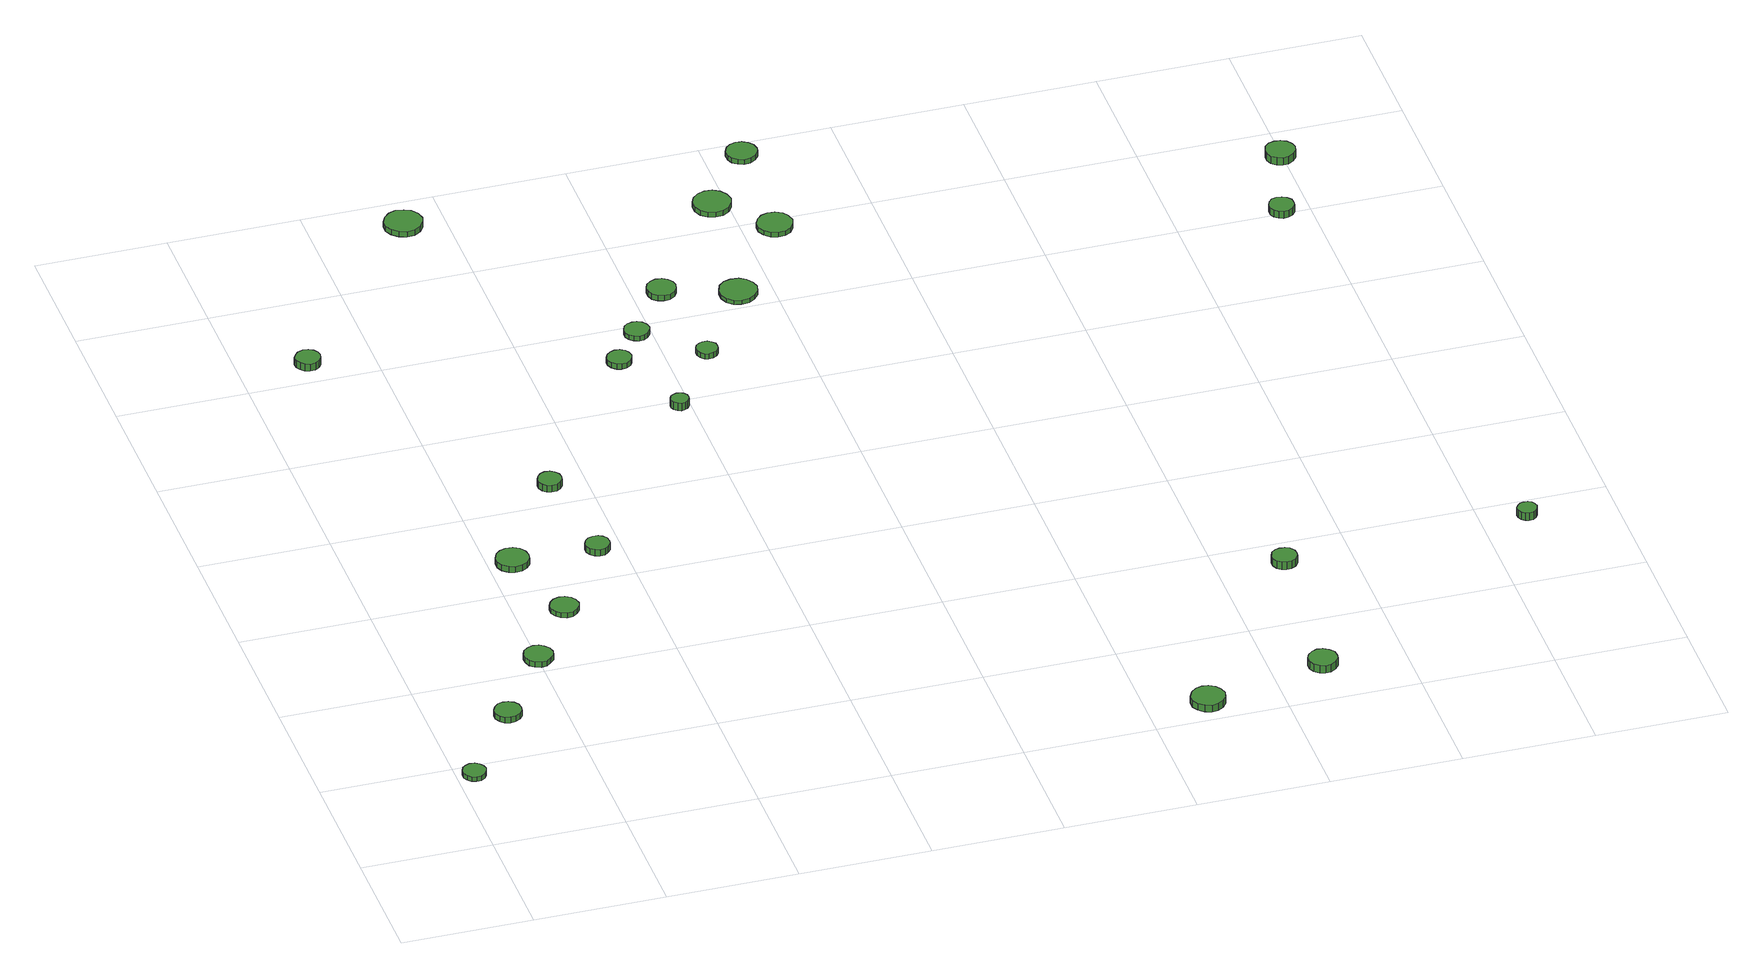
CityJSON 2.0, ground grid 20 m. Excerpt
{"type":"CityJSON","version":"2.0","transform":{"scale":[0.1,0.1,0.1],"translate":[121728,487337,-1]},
"CityObjects":{
"tree1":{"type":"SolitaryVegetationObject","attributes":{"function":"something"},"geometry":[{"type":"MultiSurface","lod":"1","boundaries":[[[0,1,2,3,4,5,6,7,8,9,10,11,12,13,14]],[[15,16,17,18,19,20,21,22,23,24,25,26,27,28,29]],[[0,29,28,1]],[[1,28,27,2]],[[2,27,26,3]],[[3,26,25,4]],[[4,25,24,5]],[[5,24,23,6]],[[6,23,22,7]],[[7,22,21,8]],[[8,21,20,9]],[[9,20,19,10]],[[10,19,18,11]],[[11,18,17,12]],[[12,17,16,13]],[[13,16,15,14]],[[14,15,29,0]]]}]},
"tree2":{"type":"SolitaryVegetationObject","attributes":{"function":"something"},"geometry":[{"type":"MultiSurface","lod":"1","boundaries":[[[30,31,32,33,34,35,36,37,38,39,40,41,42,43,44]],[[45,46,47,48,49,50,51,52,53,54,55,56,57,58,59]],[[30,59,58,31]],[[31,58,57,32]],[[32,57,56,33]],[[33,56,55,34]],[[34,55,54,35]],[[35,54,53,36]],[[36,53,52,37]],[[37,52,51,38]],[[38,51,50,39]],[[39,50,49,40]],[[40,49,48,41]],[[41,48,47,42]],[[42,47,46,43]],[[43,46,45,44]],[[44,45,59,30]]]}]},
"tree3":{"type":"SolitaryVegetationObject","attributes":{"function":"something"},"geometry":[{"type":"MultiSurface","lod":"1","boundaries":[[[60,61,62,63,64,65,66,67,68,69,70,71,72,73,74]],[[75,76,77,78,79,80,81,82,83,84,85,86,87,88,89]],[[60,89,88,61]],[[61,88,87,62]],[[62,87,86,63]],[[63,86,85,64]],[[64,85,84,65]],[[65,84,83,66]],[[66,83,82,67]],[[67,82,81,68]],[[68,81,80,69]],[[69,80,79,70]],[[70,79,78,71]],[[71,78,77,72]],[[72,77,76,73]],[[73,76,75,74]],[[74,75,89,60]]]}]},
"tree4":{"type":"SolitaryVegetationObject","attributes":{"function":"something"},"geometry":[{"type":"MultiSurface","lod":"1","boundaries":[[[90,91,92,93,94,95,96,97,98,99,100,101,102,103,104]],[[105,106,107,108,109,110,111,112,113,114,115,116,117,118,119]],[[90,119,118,91]],[[91,118,117,92]],[[92,117,116,93]],[[93,116,115,94]],[[94,115,114,95]],[[95,114,113,96]],[[96,113,112,97]],[[97,112,111,98]],[[98,111,110,99]],[[99,110,109,100]],[[100,109,108,101]],[[101,108,107,102]],[[102,107,106,103]],[[103,106,105,104]],[[104,105,119,90]]]}]},
"tree5":{"type":"SolitaryVegetationObject","attributes":{"function":"something"},"geometry":[{"type":"MultiSurface","lod":"1","boundaries":[[[120,121,122,123,124,125,126,127,128,129,130,131,132,133,134]],[[135,136,137,138,139,140,141,142,143,144,145,146,147,148,149]],[[120,149,148,121]],[[121,148,147,122]],[[122,147,146,123]],[[123,146,145,124]],[[124,145,144,125]],[[125,144,143,126]],[[126,143,142,127]],[[127,142,141,128]],[[128,141,140,129]],[[129,140,139,130]],[[130,139,138,131]],[[131,138,137,132]],[[132,137,136,133]],[[133,136,135,134]],[[134,135,149,120]]]}]},
"tree6":{"type":"SolitaryVegetationObject","attributes":{"function":"something"},"geometry":[{"type":"MultiSurface","lod":"1","boundaries":[[[150,151,152,153,154,155,156,157,158,159,160,161,162,163,164]],[[165,166,167,168,169,170,171,172,173,174,175,176,177,178,179]],[[150,179,178,151]],[[151,178,177,152]],[[152,177,176,153]],[[153,176,175,154]],[[154,175,174,155]],[[155,174,173,156]],[[156,173,172,157]],[[157,172,171,158]],[[158,171,170,159]],[[159,170,169,160]],[[160,169,168,161]],[[161,168,167,162]],[[162,167,166,163]],[[163,166,165,164]],[[164,165,179,150]]]}]},
"tree7":{"type":"SolitaryVegetationObject","attributes":{"function":"something"},"geometry":[{"type":"MultiSurface","lod":"1","boundaries":[[[180,181,182,183,184,185,186,187,188,189,190,191,192,193,194]],[[195,196,197,198,199,200,201,202,203,204,205,206,207,208,209]],[[180,209,208,181]],[[181,208,207,182]],[[182,207,206,183]],[[183,206,205,184]],[[184,205,204,185]],[[185,204,203,186]],[[186,203,202,187]],[[187,202,201,188]],[[188,201,200,189]],[[189,200,199,190]],[[190,199,198,191]],[[191,198,197,192]],[[192,197,196,193]],[[193,196,195,194]],[[194,195,209,180]]]}]},
"tree8":{"type":"SolitaryVegetationObject","attributes":{"function":"something"},"geometry":[{"type":"MultiSurface","lod":"1","boundaries":[[[210,211,212,213,214,215,216,217,218,219,220,221,222,223,224]],[[225,226,227,228,229,230,231,232,233,234,235,236,237,238,239]],[[210,239,238,211]],[[211,238,237,212]],[[212,237,236,213]],[[213,236,235,214]],[[214,235,234,215]],[[215,234,233,216]],[[216,233,232,217]],[[217,232,231,218]],[[218,231,230,219]],[[219,230,229,220]],[[220,229,228,221]],[[221,228,227,222]],[[222,227,226,223]],[[223,226,225,224]],[[224,225,239,210]]]}]},
"tree9":{"type":"SolitaryVegetationObject","attributes":{"function":"something"},"geometry":[{"type":"MultiSurface","lod":"1","boundaries":[[[240,241,242,243,244,245,246,247,248,249,250,251,252,253,254]],[[255,256,257,258,259,260,261,262,263,264,265,266,267,268,269]],[[240,269,268,241]],[[241,268,267,242]],[[242,267,266,243]],[[243,266,265,244]],[[244,265,264,245]],[[245,264,263,246]],[[246,263,262,247]],[[247,262,261,248]],[[248,261,260,249]],[[249,260,259,250]],[[250,259,258,251]],[[251,258,257,252]],[[252,257,256,253]],[[253,256,255,254]],[[254,255,269,240]]]}]},
"tree10":{"type":"SolitaryVegetationObject","attributes":{"function":"something"},"geometry":[{"type":"MultiSurface","lod":"1","boundaries":[[[270,271,272,273,274,275,276,277,278,279,280,281,282,283,284]],[[285,286,287,288,289,290,291,292,293,294,295,296,297,298,299]],[[270,299,298,271]],[[271,298,297,272]],[[272,297,296,273]],[[273,296,295,274]],[[274,295,294,275]],[[275,294,293,276]],[[276,293,292,277]],[[277,292,291,278]],[[278,291,290,279]],[[279,290,289,280]],[[280,289,288,281]],[[281,288,287,282]],[[282,287,286,283]],[[283,286,285,284]],[[284,285,299,270]]]}]},
"tree11":{"type":"SolitaryVegetationObject","attributes":{"function":"something"},"geometry":[{"type":"MultiSurface","lod":"1","boundaries":[[[300,301,302,303,304,305,306,307,308,309,310,311,312,313,314]],[[315,316,317,318,319,320,321,322,323,324,325,326,327,328,329]],[[300,329,328,301]],[[301,328,327,302]],[[302,327,326,303]],[[303,326,325,304]],[[304,325,324,305]],[[305,324,323,306]],[[306,323,322,307]],[[307,322,321,308]],[[308,321,320,309]],[[309,320,319,310]],[[310,319,318,311]],[[311,318,317,312]],[[312,317,316,313]],[[313,316,315,314]],[[314,315,329,300]]]}]},
"tree12":{"type":"SolitaryVegetationObject","attributes":{"function":"something"},"geometry":[{"type":"MultiSurface","lod":"1","boundaries":[[[330,331,332,333,334,335,336,337,338,339,340,341,342,343,344]],[[345,346,347,348,349,350,351,352,353,354,355,356,357,358,359]],[[330,359,358,331]],[[331,358,357,332]],[[332,357,356,333]],[[333,356,355,334]],[[334,355,354,335]],[[335,354,353,336]],[[336,353,352,337]],[[337,352,351,338]],[[338,351,350,339]],[[339,350,349,340]],[[340,349,348,341]],[[341,348,347,342]],[[342,347,346,343]],[[343,346,345,344]],[[344,345,359,330]]]}]},
"tree13":{"type":"SolitaryVegetationObject","attributes":{"function":"something"},"geometry":[{"type":"MultiSurface","lod":"1","boundaries":[[[360,361,362,363,364,365,366,367,368,369,370,371,372,373,374]],[[375,376,377,378,379,380,381,382,383,384,385,386,387,388,389]],[[360,389,388,361]],[[361,388,387,362]],[[362,387,386,363]],[[363,386,385,364]],[[364,385,384,365]],[[365,384,383,366]],[[366,383,382,367]],[[367,382,381,368]],[[368,381,380,369]],[[369,380,379,370]],[[370,379,378,371]],[[371,378,377,372]],[[372,377,376,373]],[[373,376,375,374]],[[374,375,389,360]]]}]},
"tree14":{"type":"SolitaryVegetationObject","attributes":{"function":"something"},"geometry":[{"type":"MultiSurface","lod":"1","boundaries":[[[390,391,392,393,394,395,396,397,398,399,400,401,402,403,404]],[[405,406,407,408,409,410,411,412,413,414,415,416,417,418,419]],[[390,419,418,391]],[[391,418,417,392]],[[392,417,416,393]],[[393,416,415,394]],[[394,415,414,395]],[[395,414,413,396]],[[396,413,412,397]],[[397,412,411,398]],[[398,411,410,399]],[[399,410,409,400]],[[400,409,408,401]],[[401,408,407,402]],[[402,407,406,403]],[[403,406,405,404]],[[404,405,419,390]]]}]},
"tree15":{"type":"SolitaryVegetationObject","attributes":{"function":"something"},"geometry":[{"type":"MultiSurface","lod":"1","boundaries":[[[420,421,422,423,424,425,426,427,428,429,430,431,432,433,434]],[[435,436,437,438,439,440,441,442,443,444,445,446,447,448,449]],[[420,449,448,421]],[[421,448,447,422]],[[422,447,446,423]],[[423,446,445,424]],[[424,445,444,425]],[[425,444,443,426]],[[426,443,442,427]],[[427,442,441,428]],[[428,441,440,429]],[[429,440,439,430]],[[430,439,438,431]],[[431,438,437,432]],[[432,437,436,433]],[[433,436,435,434]],[[434,435,449,420]]]}]},
"tree16":{"type":"SolitaryVegetationObject","attributes":{"function":"something"},"geometry":[{"type":"MultiSurface","lod":"1","boundaries":[[[450,451,452,453,454,455,456,457,458,459,460,461,462,463,464]],[[465,466,467,468,469,470,471,472,473,474,475,476,477,478,479]],[[450,479,478,451]],[[451,478,477,452]],[[452,477,476,453]],[[453,476,475,454]],[[454,475,474,455]],[[455,474,473,456]],[[456,473,472,457]],[[457,472,471,458]],[[458,471,470,459]],[[459,470,469,460]],[[460,469,468,461]],[[461,468,467,462]],[[462,467,466,463]],[[463,466,465,464]],[[464,465,479,450]]]}]},
"tree17":{"type":"SolitaryVegetationObject","attributes":{"function":"something"},"geometry":[{"type":"MultiSurface","lod":"1","boundaries":[[[480,481,482,483,484,485,486,487,488,489,490,491,492,493,494]],[[495,496,497,498,499,500,501,502,503,504,505,506,507,508,509]],[[480,509,508,481]],[[481,508,507,482]],[[482,507,506,483]],[[483,506,505,484]],[[484,505,504,485]],[[485,504,503,486]],[[486,503,502,487]],[[487,502,501,488]],[[488,501,500,489]],[[489,500,499,490]],[[490,499,498,491]],[[491,498,497,492]],[[492,497,496,493]],[[493,496,495,494]],[[494,495,509,480]]]}]},
"tree18":{"type":"SolitaryVegetationObject","attributes":{"function":"something"},"geometry":[{"type":"MultiSurface","lod":"1","boundaries":[[[510,511,512,513,514,515,516,517,518,519,520,521,522,523,524]],[[525,526,527,528,529,530,531,532,533,534,535,536,537,538,539]],[[510,539,538,511]],[[511,538,537,512]],[[512,537,536,513]],[[513,536,535,514]],[[514,535,534,515]],[[515,534,533,516]],[[516,533,532,517]],[[517,532,531,518]],[[518,531,530,519]],[[519,530,529,520]],[[520,529,528,521]],[[521,528,527,522]],[[522,527,526,523]],[[523,526,525,524]],[[524,525,539,510]]]}]},
"tree19":{"type":"SolitaryVegetationObject","attributes":{"function":"something"},"geometry":[{"type":"MultiSurface","lod":"1","boundaries":[[[540,541,542,543,544,545,546,547,548,549,550,551,552,553,554]],[[555,556,557,558,559,560,561,562,563,564,565,566,567,568,569]],[[540,569,568,541]],[[541,568,567,542]],[[542,567,566,543]],[[543,566,565,544]],[[544,565,564,545]],[[545,564,563,546]],[[546,563,562,547]],[[547,562,561,548]],[[548,561,560,549]],[[549,560,559,550]],[[550,559,558,551]],[[551,558,557,552]],[[552,557,556,553]],[[553,556,555,554]],[[554,555,569,540]]]}]},
"tree20":{"type":"SolitaryVegetationObject","attributes":{"function":"something"},"geometry":[{"type":"MultiSurface","lod":"1","boundaries":[[[570,571,572,573,574,575,576,577,578,579,580,581,582,583,584]],[[585,586,587,588,589,590,591,592,593,594,595,596,597,598,599]],[[570,599,598,571]],[[571,598,597,572]],[[572,597,596,573]],[[573,596,595,574]],[[574,595,594,575]],[[575,594,593,576]],[[576,593,592,577]],[[577,592,591,578]],[[578,591,590,579]],[[579,590,589,580]],[[580,589,588,581]],[[581,588,587,582]],[[582,587,586,583]],[[583,586,585,584]],[[584,585,599,570]]]}]},
"tree21":{"type":"SolitaryVegetationObject","attributes":{"function":"something"},"geometry":[{"type":"MultiSurface","lod":"1","boundaries":[[[600,601,602,603,604,605,606,607,608,609,610,611,612,613,614]],[[615,616,617,618,619,620,621,622,623,624,625,626,627,628,629]],[[600,629,628,601]],[[601,628,627,602]],[[602,627,626,603]],[[603,626,625,604]],[[604,625,624,605]],[[605,624,623,606]],[[606,623,622,607]],[[607,622,621,608]],[[608,621,620,609]],[[609,620,619,610]],[[610,619,618,611]],[[611,618,617,612]],[[612,617,616,613]],[[613,616,615,614]],[[614,615,629,600]]]}]},
"tree22":{"type":"SolitaryVegetationObject","attributes":{"function":"something"},"geometry":[{"type":"MultiSurface","lod":"1","boundaries":[[[630,631,632,633,634,635,636,637,638,639,640,641,642,643,644]],[[645,646,647,648,649,650,651,652,653,654,655,656,657,658,659]],[[630,659,658,631]],[[631,658,657,632]],[[632,657,656,633]],[[633,656,655,634]],[[634,655,654,635]],[[635,654,653,636]],[[636,653,652,637]],[[637,652,651,638]],[[638,651,650,639]],[[639,650,649,640]],[[640,649,648,641]],[[641,648,647,642]],[[642,647,646,643]],[[643,646,645,644]],[[644,645,659,630]]]}]},
"tree23":{"type":"SolitaryVegetationObject","attributes":{"function":"something"},"geometry":[{"type":"MultiSurface","lod":"1","boundaries":[[[660,661,662,663,664,665,666,667,668,669,670,671,672,673,674]],[[675,676,677,678,679,680,681,682,683,684,685,686,687,688,689]],[[660,689,688,661]],[[661,688,687,662]],[[662,687,686,663]],[[663,686,685,664]],[[664,685,684,665]],[[665,684,683,666]],[[666,683,682,667]],[[667,682,681,668]],[[668,681,680,669]],[[669,680,679,670]],[[670,679,678,671]],[[671,678,677,672]],[[672,677,676,673]],[[673,676,675,674]],[[674,675,689,660]]]}]},
"tree24":{"type":"SolitaryVegetationObject","attributes":{"function":"something"},"geometry":[{"type":"MultiSurface","lod":"1","boundaries":[[[690,691,692,693,694,695,696,697,698,699,700,701,702,703,704]],[[705,706,707,708,709,710,711,712,713,714,715,716,717,718,719]],[[690,719,718,691]],[[691,718,717,692]],[[692,717,716,693]],[[693,716,715,694]],[[694,715,714,695]],[[695,714,713,696]],[[696,713,712,697]],[[697,712,711,698]],[[698,711,710,699]],[[699,710,709,700]],[[700,709,708,701]],[[701,708,707,702]],[[702,707,706,703]],[[703,706,705,704]],[[704,705,719,690]]]}]}
},
"vertices":[
[44,177,15],[42,184,15],[38,190,15],[32,194,15],[24,195,15],[17,192,15],[12,188,15],[9,181,15],[9,173,15],[12,167,15],[17,162,15],[24,160,15],[32,160,15],[38,164,15],[42,170,15],[42,170,7],[38,164,7],[32,160,7],[24,160,7],[17,162,7],[12,167,7],[9,173,7],[9,181,7],[12,188,7],[17,192,7],[24,195,7],[32,194,7],[38,190,7],[42,184,7],[44,177,7],
[137,309,16],[136,317,16],[131,324,16],[123,328,16],[115,329,16],[107,327,16],[101,321,16],[97,313,16],[97,305,16],[101,297,16],[107,291,16],[115,289,16],[123,290,16],[131,294,16],[136,301,16],[136,301,6],[131,294,6],[123,290,6],[115,289,6],[107,291,6],[101,297,6],[97,305,6],[97,313,6],[101,321,6],[107,327,6],[115,329,6],[123,328,6],[131,324,6],[136,317,6],[137,309,6],
[223,433,15],[221,442,15],[215,449,15],[208,454,15],[199,455,15],[190,452,15],[183,446,15],[180,438,15],[180,429,15],[183,420,15],[190,414,15],[199,411,15],[208,412,15],[215,417,15],[221,424,15],[221,424,6],[215,417,6],[208,412,6],[199,411,6],[190,414,6],[183,420,6],[180,429,6],[180,438,6],[183,446,6],[190,452,6],[199,455,6],[208,454,6],[215,449,6],[221,442,6],[223,433,6],
[295,540,15],[293,549,15],[288,556,15],[280,561,15],[271,562,15],[262,559,15],[256,553,15],[252,545,15],[252,536,15],[256,528,15],[262,522,15],[271,519,15],[280,520,15],[288,525,15],[293,532,15],[293,532,7],[288,525,7],[280,520,7],[271,519,7],[262,522,7],[256,528,7],[252,536,7],[252,545,7],[256,553,7],[262,559,7],[271,562,7],[280,561,7],[288,556,7],[293,549,7],[295,540,7],
[261,675,17],[259,685,17],[253,694,17],[244,699,17],[233,700,17],[224,697,17],[216,690,17],[212,680,17],[212,670,17],[216,661,17],[224,654,17],[233,651,17],[244,652,17],[253,657,17],[259,665,17],[259,665,7],[253,657,7],[244,652,7],[233,651,7],[224,654,7],[216,661,7],[212,670,7],[212,680,7],[216,690,7],[224,697,7],[233,700,7],[244,699,7],[253,694,7],[259,685,7],[261,675,7],
[122,1246,19],[120,1254,19],[116,1260,19],[109,1264,19],[101,1265,19],[93,1262,19],[88,1257,19],[84,1250,19],[84,1242,19],[88,1235,19],[93,1230,19],[101,1227,19],[109,1228,19],[116,1232,19],[120,1238,19],[120,1238,7],[116,1232,7],[109,1228,7],[101,1227,7],[93,1230,7],[88,1235,7],[84,1242,7],[84,1250,7],[88,1257,7],[93,1262,7],[101,1265,7],[109,1264,7],[116,1260,7],[120,1254,7],[122,1246,7],
[382,673,18],[381,681,18],[376,687,18],[370,691,18],[362,691,18],[355,689,18],[349,684,18],[346,677,18],[346,670,18],[349,663,18],[355,658,18],[362,655,18],[370,656,18],[376,660,18],[381,666,18],[381,666,7],[376,660,7],[370,656,7],[362,655,7],[355,658,7],[349,663,7],[346,670,7],[346,677,7],[349,684,7],[355,689,7],[362,691,7],[370,691,7],[376,687,7],[381,681,7],[382,673,7],
[361,842,24],[360,849,24],[355,855,24],[349,859,24],[341,860,24],[334,857,24],[329,852,24],[326,845,24],[326,838,24],[329,831,24],[334,826,24],[341,824,24],[349,824,24],[355,828,24],[360,834,24],[360,834,12],[355,828,12],[349,824,12],[341,824,12],[334,826,12],[329,831,12],[326,838,12],[326,845,12],[329,852,12],[334,857,12],[341,860,12],[349,859,12],[355,855,12],[360,849,12],[361,842,12],
[366,1540,16],[363,1552,16],[356,1562,16],[346,1567,16],[334,1569,16],[323,1565,16],[314,1557,16],[309,1546,16],[309,1534,16],[314,1524,16],[323,1516,16],[334,1512,16],[346,1513,16],[356,1519,16],[363,1529,16],[363,1529,7],[356,1519,7],[346,1513,7],[334,1512,7],[323,1516,7],[314,1524,7],[309,1534,7],[309,1546,7],[314,1557,7],[323,1565,7],[334,1569,7],[346,1567,7],[356,1562,7],[363,1552,7],[366,1540,7],
[552,1118,16],[550,1126,16],[546,1132,16],[539,1136,16],[531,1137,16],[524,1134,16],[518,1129,16],[515,1122,16],[515,1115,16],[518,1108,16],[524,1102,16],[531,1100,16],[539,1101,16],[546,1105,16],[550,1111,16],[550,1111,7],[546,1105,7],[539,1101,7],[531,1100,7],[524,1102,7],[518,1108,7],[515,1115,7],[515,1122,7],[518,1129,7],[524,1134,7],[531,1137,7],[539,1136,7],[546,1132,7],[550,1126,7],[552,1118,7],
[597,985,22],[596,990,22],[592,995,22],[588,997,22],[582,998,22],[577,996,22],[572,993,22],[570,987,22],[570,982,22],[572,977,22],[577,973,22],[582,971,22],[588,972,22],[592,974,22],[596,979,22],[596,979,9],[592,974,9],[588,972,9],[582,971,9],[577,973,9],[572,977,9],[570,982,9],[570,987,9],[572,993,9],[577,996,9],[582,998,9],[588,997,9],[592,995,9],[596,990,9],[597,985,9],
[598,1180,15],[596,1188,15],[591,1195,15],[584,1199,15],[577,1199,15],[569,1197,15],[563,1192,15],[560,1184,15],[560,1176,15],[563,1169,15],[569,1164,15],[577,1161,15],[584,1162,15],[591,1166,15],[596,1173,15],[596,1173,7],[591,1166,7],[584,1162,7],[577,1161,7],[569,1164,7],[563,1169,7],[560,1176,7],[560,1184,7],[563,1192,7],[569,1197,7],[577,1199,7],[584,1199,7],[591,1195,7],[596,1188,7],[598,1180,7],
[677,1104,16],[676,1111,16],[672,1116,16],[666,1120,16],[659,1120,16],[653,1118,16],[648,1114,16],[645,1108,16],[645,1101,16],[648,1095,16],[653,1090,16],[659,1088,16],[666,1089,16],[672,1092,16],[676,1098,16],[676,1098,7],[672,1092,7],[666,1089,7],[659,1088,7],[653,1090,7],[648,1095,7],[645,1101,7],[645,1108,7],[648,1114,7],[653,1118,7],[659,1120,7],[666,1120,7],[672,1116,7],[676,1111,7],[677,1104,7],
[665,1270,16],[663,1279,16],[658,1286,16],[650,1291,16],[641,1292,16],[632,1289,16],[625,1283,16],[622,1275,16],[622,1266,16],[625,1257,16],[632,1251,16],[641,1248,16],[650,1249,16],[658,1254,16],[663,1261,16],[663,1261,7],[658,1254,7],[650,1249,7],[641,1248,7],[632,1251,7],[625,1257,7],[622,1266,7],[622,1275,7],[625,1283,7],[632,1289,7],[641,1292,7],[650,1291,7],[658,1286,7],[663,1279,7],[665,1270,7],
[1112,28,30],[1109,38,30],[1103,46,30],[1094,52,30],[1084,53,30],[1074,50,30],[1066,43,30],[1061,33,30],[1061,22,30],[1066,13,30],[1074,6,30],[1084,2,30],[1094,4,30],[1103,9,30],[1109,17,30],[1109,17,18],[1103,9,18],[1094,4,18],[1084,2,18],[1074,6,18],[1066,13,18],[1061,22,18],[1061,33,18],[1066,43,18],[1074,50,18],[1084,53,18],[1094,52,18],[1103,46,18],[1109,38,18],[1112,28,18],
[777,1235,14],[774,1246,14],[767,1256,14],[757,1262,14],[745,1263,14],[734,1260,14],[725,1252,14],[721,1241,14],[721,1229,14],[725,1218,14],[734,1210,14],[745,1207,14],[757,1208,14],[767,1214,14],[774,1223,14],[774,1223,7],[767,1214,7],[757,1208,7],[745,1207,7],[734,1210,7],[725,1218,7],[721,1229,7],[721,1241,7],[725,1252,7],[734,1260,7],[745,1263,7],[757,1262,7],[767,1256,7],[774,1246,7],[777,1235,7],
[806,1458,15],[803,1470,15],[796,1480,15],[786,1486,15],[774,1487,15],[763,1483,15],[754,1475,15],[749,1464,15],[749,1452,15],[754,1441,15],[763,1433,15],[774,1430,15],[786,1431,15],[796,1437,15],[803,1447,15],[803,1447,7],[796,1437,7],[786,1431,7],[774,1430,7],[763,1433,7],[754,1441,7],[749,1452,7],[749,1464,7],[754,1475,7],[763,1483,7],[774,1487,7],[786,1486,7],[796,1480,7],[803,1470,7],[806,1458,7],
[875,1381,15],[872,1392,15],[866,1401,15],[856,1406,15],[845,1407,15],[835,1404,15],[827,1397,15],[822,1387,15],[822,1376,15],[827,1366,15],[835,1358,15],[845,1355,15],[856,1356,15],[866,1361,15],[872,1370,15],[872,1370,7],[866,1361,7],[856,1356,7],[845,1355,7],[835,1358,7],[827,1366,7],[822,1376,7],[822,1387,7],[827,1397,7],[835,1404,7],[845,1407,7],[856,1406,7],[866,1401,7],[872,1392,7],[875,1381,7],
[1294,72,30],[1293,81,30],[1287,88,30],[1279,93,30],[1270,94,30],[1262,91,30],[1255,85,30],[1251,77,30],[1251,67,30],[1255,59,30],[1262,53,30],[1270,50,30],[1279,51,30],[1287,56,30],[1293,63,30],[1293,63,17],[1287,56,17],[1279,51,17],[1270,50,17],[1262,53,17],[1255,59,17],[1251,67,17],[1251,77,17],[1255,85,17],[1262,91,17],[1270,94,17],[1279,93,17],[1287,88,17],[1293,81,17],[1294,72,17],
[879,1569,15],[877,1579,15],[871,1586,15],[863,1591,15],[853,1592,15],[844,1589,15],[837,1583,15],[833,1574,15],[833,1564,15],[837,1555,15],[844,1549,15],[853,1546,15],[863,1547,15],[871,1552,15],[877,1560,15],[877,1560,7],[871,1552,7],[863,1547,7],[853,1546,7],[844,1549,7],[837,1555,7],[833,1564,7],[833,1574,7],[837,1583,7],[844,1589,7],[853,1592,7],[863,1591,7],[871,1586,7],[877,1579,7],[879,1569,7],
[1314,336,31],[1313,343,31],[1308,350,31],[1301,353,31],[1293,354,31],[1286,352,31],[1280,347,31],[1277,339,31],[1277,332,31],[1280,324,31],[1286,319,31],[1293,317,31],[1301,318,31],[1308,321,31],[1313,328,31],[1313,328,18],[1308,321,18],[1301,318,18],[1293,317,18],[1286,319,18],[1280,324,18],[1277,332,18],[1277,339,18],[1280,347,18],[1286,352,18],[1293,354,18],[1301,353,18],[1308,350,18],[1313,343,18],[1314,336,18],
[1681,350,30],[1679,356,30],[1676,361,30],[1671,364,30],[1664,364,30],[1659,363,30],[1654,358,30],[1651,353,30],[1651,347,30],[1654,341,30],[1659,337,30],[1664,335,30],[1671,336,30],[1676,339,30],[1679,344,30],[1679,344,17],[1676,339,17],[1671,336,17],[1664,335,17],[1659,337,17],[1654,341,17],[1651,347,17],[1651,353,17],[1654,358,17],[1659,363,17],[1664,364,17],[1671,364,17],[1676,361,17],[1679,356,17],[1681,350,17],
[1574,1197,25],[1573,1205,25],[1568,1211,25],[1561,1215,25],[1553,1216,25],[1546,1214,25],[1540,1208,25],[1537,1201,25],[1537,1193,25],[1540,1186,25],[1546,1181,25],[1553,1178,25],[1561,1179,25],[1568,1183,25],[1573,1189,25],[1573,1189,13],[1568,1183,13],[1561,1179,13],[1553,1178,13],[1546,1181,13],[1540,1186,13],[1537,1193,13],[1537,1201,13],[1540,1208,13],[1546,1214,13],[1553,1216,13],[1561,1215,13],[1568,1211,13],[1573,1205,13],[1574,1197,13],
[1616,1327,28],[1614,1336,28],[1608,1344,28],[1600,1348,28],[1591,1349,28],[1582,1347,28],[1575,1340,28],[1572,1332,28],[1572,1323,28],[1575,1314,28],[1582,1308,28],[1591,1305,28],[1600,1306,28],[1608,1311,28],[1614,1318,28],[1614,1318,15],[1608,1311,15],[1600,1306,15],[1591,1305,15],[1582,1308,15],[1575,1314,15],[1572,1323,15],[1572,1332,15],[1575,1340,15],[1582,1347,15],[1591,1349,15],[1600,1348,15],[1608,1344,15],[1614,1336,15],[1616,1327,15]
]}
